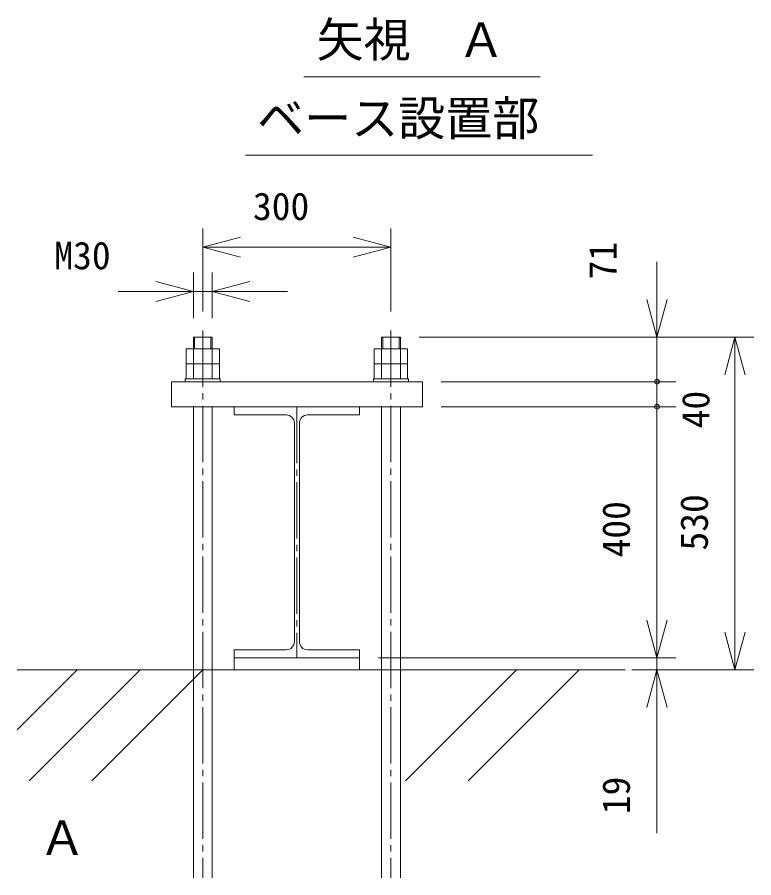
# Model space of a CAD drawing. Units: millimetres, scale not verified. Extents: x -35377 to 13555, y -19173 to 19177.
# Drawn here: x -5777 to 93, y -12581 to -5727 of the extents above; entities that cross this region are included whole.
import ezdxf
from ezdxf.enums import TextEntityAlignment as Align

# ---------------------------------------------------------------- set-up
doc = ezdxf.new("R2010")
doc.units = ezdxf.units.MM
doc.header["$LTSCALE"] = 50
doc.linetypes.add('CHAIN2', pattern=[12, 9, -1, 1, -1])
for name, color, linetype, lineweight in [('0-3_05 寸法', 7, 'Continuous', 18), ('0-4_10 当社外形線', 7, 'Continuous', 18), ('0-5_12 当社中心線', 7, 'CHAIN2', 18), ('0-6_11 当社細線', 7, 'Continuous', 18), ('0-7_20 躯体・土木、外形線', 7, 'Continuous', 18)]:
    doc.layers.add(name, color=color, linetype=linetype, lineweight=lineweight)
doc.styles.add('ＭＳ ゴシック', font='')
doc.styles.get('ＭＳ ゴシック').set_extended_font_data('MS Gothic')

msp = doc.modelspace()

# ---------------------------------------------------------------- linework, layer by layer
at = {"layer": '0-3_05 寸法'}
for p, q in [((-3494.03, -6200.46), (-1610.78, -6200.46)), ((-3957.96, -6826.2), (-1192.52, -6826.2)), ((-4298.59, -8071.33), (-4298.59, -7408.37)), ((-2798.59, -8071.33), (-2798.59, -7408.37)), ((-4298.59, -7558.37), (-3998.59, -7558.37)), ((-3998.59, -7558.37), (-3098.59, -7558.37)), ((-2798.59, -7558.37), (-3098.59, -7558.37)), ((-678.62, -7974.5), (-678.62, -7674.5)), ((-4373.59, -8124.5), (-4373.59, -7761.29)), ((-4223.59, -8124.5), (-4223.59, -7761.29)), ((-4673.59, -7911.29), (-4973.59, -7911.29)), ((-4373.59, -7911.29), (-4673.59, -7911.29)), ((-4223.59, -7911.29), (-4373.59, -7911.29)), ((-4223.59, -7911.29), (-3923.59, -7911.29)), ((-3923.59, -7911.29), (-3623.59, -7911.29)), ((-678.62, -8274.5), (-678.62, -7974.5)), ((-2573.59, -8274.5), (-528.62, -8274.5)), ((-2573.59, -8274.5), (93.05, -8274.5)), ((-678.62, -8629.48), (-678.62, -8274.5)), ((-56.95, -8274.5), (-56.95, -8574.5)), ((-678.62, -8629.48), (-678.62, -8329.48)), ((-2398.59, -8629.48), (-528.62, -8629.48)), ((-2398.59, -8629.48), (-528.62, -8629.48)), ((-678.62, -8629.48), (-678.62, -8929.48)), ((-678.62, -8829.49), (-678.62, -8629.48)), ((-56.95, -8574.5), (-56.95, -10624.49)), ((-2398.59, -8829.49), (-528.62, -8829.49)), ((-2398.59, -8829.49), (-528.62, -8829.49)), ((-678.62, -8829.49), (-678.62, -9129.49)), ((-678.62, -10529.49), (-678.62, -8829.49)), ((-678.62, -10529.49), (-678.62, -10229.49)), ((-678.62, -10829.49), (-678.62, -10529.49)), ((-678.62, -10829.49), (-678.62, -10529.49)), ((-56.95, -10924.49), (-56.95, -10624.49)), ((-2898.59, -10829.49), (-528.62, -10829.49)), ((-2898.59, -10829.49), (-528.62, -10829.49)), ((-678.62, -10829.49), (-678.62, -10924.49)), ((-878.46, -10924.49), (-528.62, -10924.49)), ((-782, -10924.49), (93.05, -10924.49)), ((-678.62, -10924.49), (-678.62, -11224.49)), ((-678.62, -11224.49), (-678.62, -12224.49))]:
    msp.add_line(p, q, dxfattribs=at)
for points in [[(-3998.59, -7638.75), (-4298.59, -7558.37), (-3998.59, -7477.98)], [(-3098.59, -7477.98), (-2798.59, -7558.37), (-3098.59, -7638.75)], [(-4673.59, -7830.9), (-4373.59, -7911.29), (-4673.59, -7991.67)], [(-3923.59, -7991.67), (-4223.59, -7911.29), (-3923.59, -7830.9)], [(-598.23, -7974.5), (-678.62, -8274.5), (-759, -7974.5)], [(-137.33, -8574.5), (-56.95, -8274.5), (23.44, -8574.5)], [(-598.23, -10529.49), (-678.62, -10829.49), (-759, -10529.49)], [(-598.23, -10529.49), (-678.62, -10829.49), (-759, -10529.49)], [(23.44, -10624.49), (-56.95, -10924.49), (-137.33, -10624.49)], [(-759, -11224.49), (-678.62, -10924.49), (-598.23, -11224.49)]]:
    msp.add_lwpolyline(points, dxfattribs=at)
for centre, start, end in [((-678.62, -8629.48), 90, 270), ((-678.62, -8629.48), 90, 270), ((-678.62, -8629.48), 270, 90), ((-678.62, -8629.48), 270, 90), ((-678.62, -8829.49), 90, 270), ((-678.62, -8829.49), 90, 270), ((-678.62, -8829.49), 270, 90), ((-678.62, -8829.49), 270, 90)]:
    msp.add_arc(centre, 18.75, start, end, dxfattribs=at)
at = {"layer": '0-4_10 当社外形線'}
for p, q in [((-4373.59, -8274.5), (-4373.59, -8606.99)), ((-4373.59, -8274.5), (-4223.59, -8274.5)), ((-4223.59, -8606.99), (-4223.59, -8274.5)), ((-2873.59, -8274.5), (-2873.59, -8606.99)), ((-2873.59, -8274.5), (-2723.59, -8274.5)), ((-2723.59, -8606.99), (-2723.59, -8274.5)), ((-4165.59, -8366.99), (-4431.59, -8366.99)), ((-4431.59, -8486.99), (-4431.59, -8366.99)), ((-4165.59, -8486.99), (-4165.59, -8366.99)), ((-2665.59, -8366.99), (-2931.59, -8366.99)), ((-2931.59, -8486.99), (-2931.59, -8366.99)), ((-2665.59, -8486.99), (-2665.59, -8366.99)), ((-4431.59, -8606.99), (-4431.59, -8486.99)), ((-4165.59, -8486.99), (-4431.59, -8486.99)), ((-4165.59, -8606.99), (-4165.59, -8486.99)), ((-2931.59, -8606.99), (-2931.59, -8486.99)), ((-2665.59, -8486.99), (-2931.59, -8486.99)), ((-2665.59, -8606.99), (-2665.59, -8486.99)), ((-4548.59, -8629.48), (-2548.59, -8629.48)), ((-4158.59, -8606.99), (-4438.59, -8606.99)), ((-4438.59, -8606.99), (-4438.59, -8629.49)), ((-4158.59, -8606.99), (-4158.59, -8629.49)), ((-2658.59, -8606.99), (-2938.59, -8606.99)), ((-2938.59, -8606.99), (-2938.59, -8629.49)), ((-2658.59, -8606.99), (-2658.59, -8629.49)), ((-4548.59, -8829.49), (-2548.59, -8829.49)), ((-4373.59, -8829.49), (-4373.59, -12580.84)), ((-4223.59, -8829.49), (-4223.59, -12580.84)), ((-4048.59, -8894.49), (-4048.59, -8829.49)), ((-3048.59, -8829.49), (-3048.59, -8894.49)), ((-2873.59, -8829.49), (-2873.59, -12580.84)), ((-2723.59, -8829.49), (-2723.59, -12580.84)), ((-4048.59, -8894.49), (-3633.59, -8894.49)), ((-3048.59, -8894.49), (-3463.59, -8894.49)), ((-3568.59, -8959.49), (-3568.59, -10699.49)), ((-3528.59, -8959.49), (-3528.59, -10699.49)), ((-4048.59, -10829.49), (-4048.59, -10764.49)), ((-4048.59, -10764.49), (-3633.59, -10764.49)), ((-3048.59, -10764.49), (-3463.59, -10764.49)), ((-3048.59, -10764.49), (-3048.59, -10829.49)), ((-4048.59, -10829.49), (-3048.59, -10829.49)), ((-4048.59, -10924.49), (-4048.59, -10829.49)), ((-3048.59, -10829.49), (-3048.59, -10924.49)), ((-3048.59, -10924.49), (-4048.59, -10924.49))]:
    msp.add_line(p, q, dxfattribs=at)
for centre, start, end in [((-3633.59, -8959.49), 0, 90), ((-3463.59, -8959.49), 90, 180), ((-3633.59, -10699.49), 270, 0), ((-3463.59, -10699.49), 180, 270)]:
    msp.add_arc(centre, 65, start, end, dxfattribs=at)
at = {"layer": '0-5_12 当社中心線'}
for p, q in [((-4298.59, -8221.33), (-4298.59, -12580.84)), ((-2798.59, -8221.33), (-2798.59, -12580.84)), ((-4548.59, -8629.48), (-4548.59, -8829.49)), ((-2548.59, -8629.48), (-2548.59, -8829.49)), ((-3548.59, -8829.49), (-3548.59, -10829.49))]:
    msp.add_line(p, q, dxfattribs=at)
at = {"layer": '0-6_11 当社細線'}
for p, q in [((-4364.09, -8274.5), (-4364.09, -8366.99)), ((-4233.09, -8274.5), (-4233.09, -8366.99)), ((-2864.09, -8274.5), (-2864.09, -8366.99)), ((-2733.09, -8274.5), (-2733.09, -8366.99))]:
    msp.add_line(p, q, dxfattribs=at)
at = {"layer": '0-7_20 躯体・土木、外形線'}
for p, q in [((-5777.45, -10924.49), (-4048.59, -10924.49)), ((-5777.45, -11403.35), (-5298.59, -10924.49)), ((-5682.47, -11808.38), (-4798.59, -10924.49)), ((-5182.47, -11808.38), (-4298.59, -10924.49)), ((-3048.59, -10924.49), (-932, -10924.49)), ((-2682.47, -11808.38), (-1798.59, -10924.49)), ((-2182.47, -11808.38), (-1298.59, -10924.49))]:
    msp.add_line(p, q, dxfattribs=at)

# ---------------------------------------------------------------- texts
at = {"layer": '0-3_05 寸法', "style": 'ＭＳ ゴシック'}
for s, height, p in [('矢視\u3000Ａ', 274.9, (-3391.1, -6126.06)), ('ベース設置部', 274.9, (-3866.1, -6751.06)), ('300', 219.9, (-3898.59, -7408.37)), ('M30', 219.9, (-5481.66, -7800.09)), ('Ａ', 274.9, (-5605.71, -12481.54))]:
    msp.add_text(s, height=height, dxfattribs=at).set_placement(p, align=Align.BOTTOM_LEFT)
for s, p in [('71', (-934.19, -7814.75)), ('40', (-194.5, -9001.21)), ('530', (-206.95, -9974.5)), ('400', (-828.62, -10029.49)), ('19', (-828.62, -12074.49))]:
    msp.add_text(s, height=219.9, rotation=90, dxfattribs=at).set_placement(p, align=Align.BOTTOM_LEFT)

doc.saveas('drawing.dxf')
